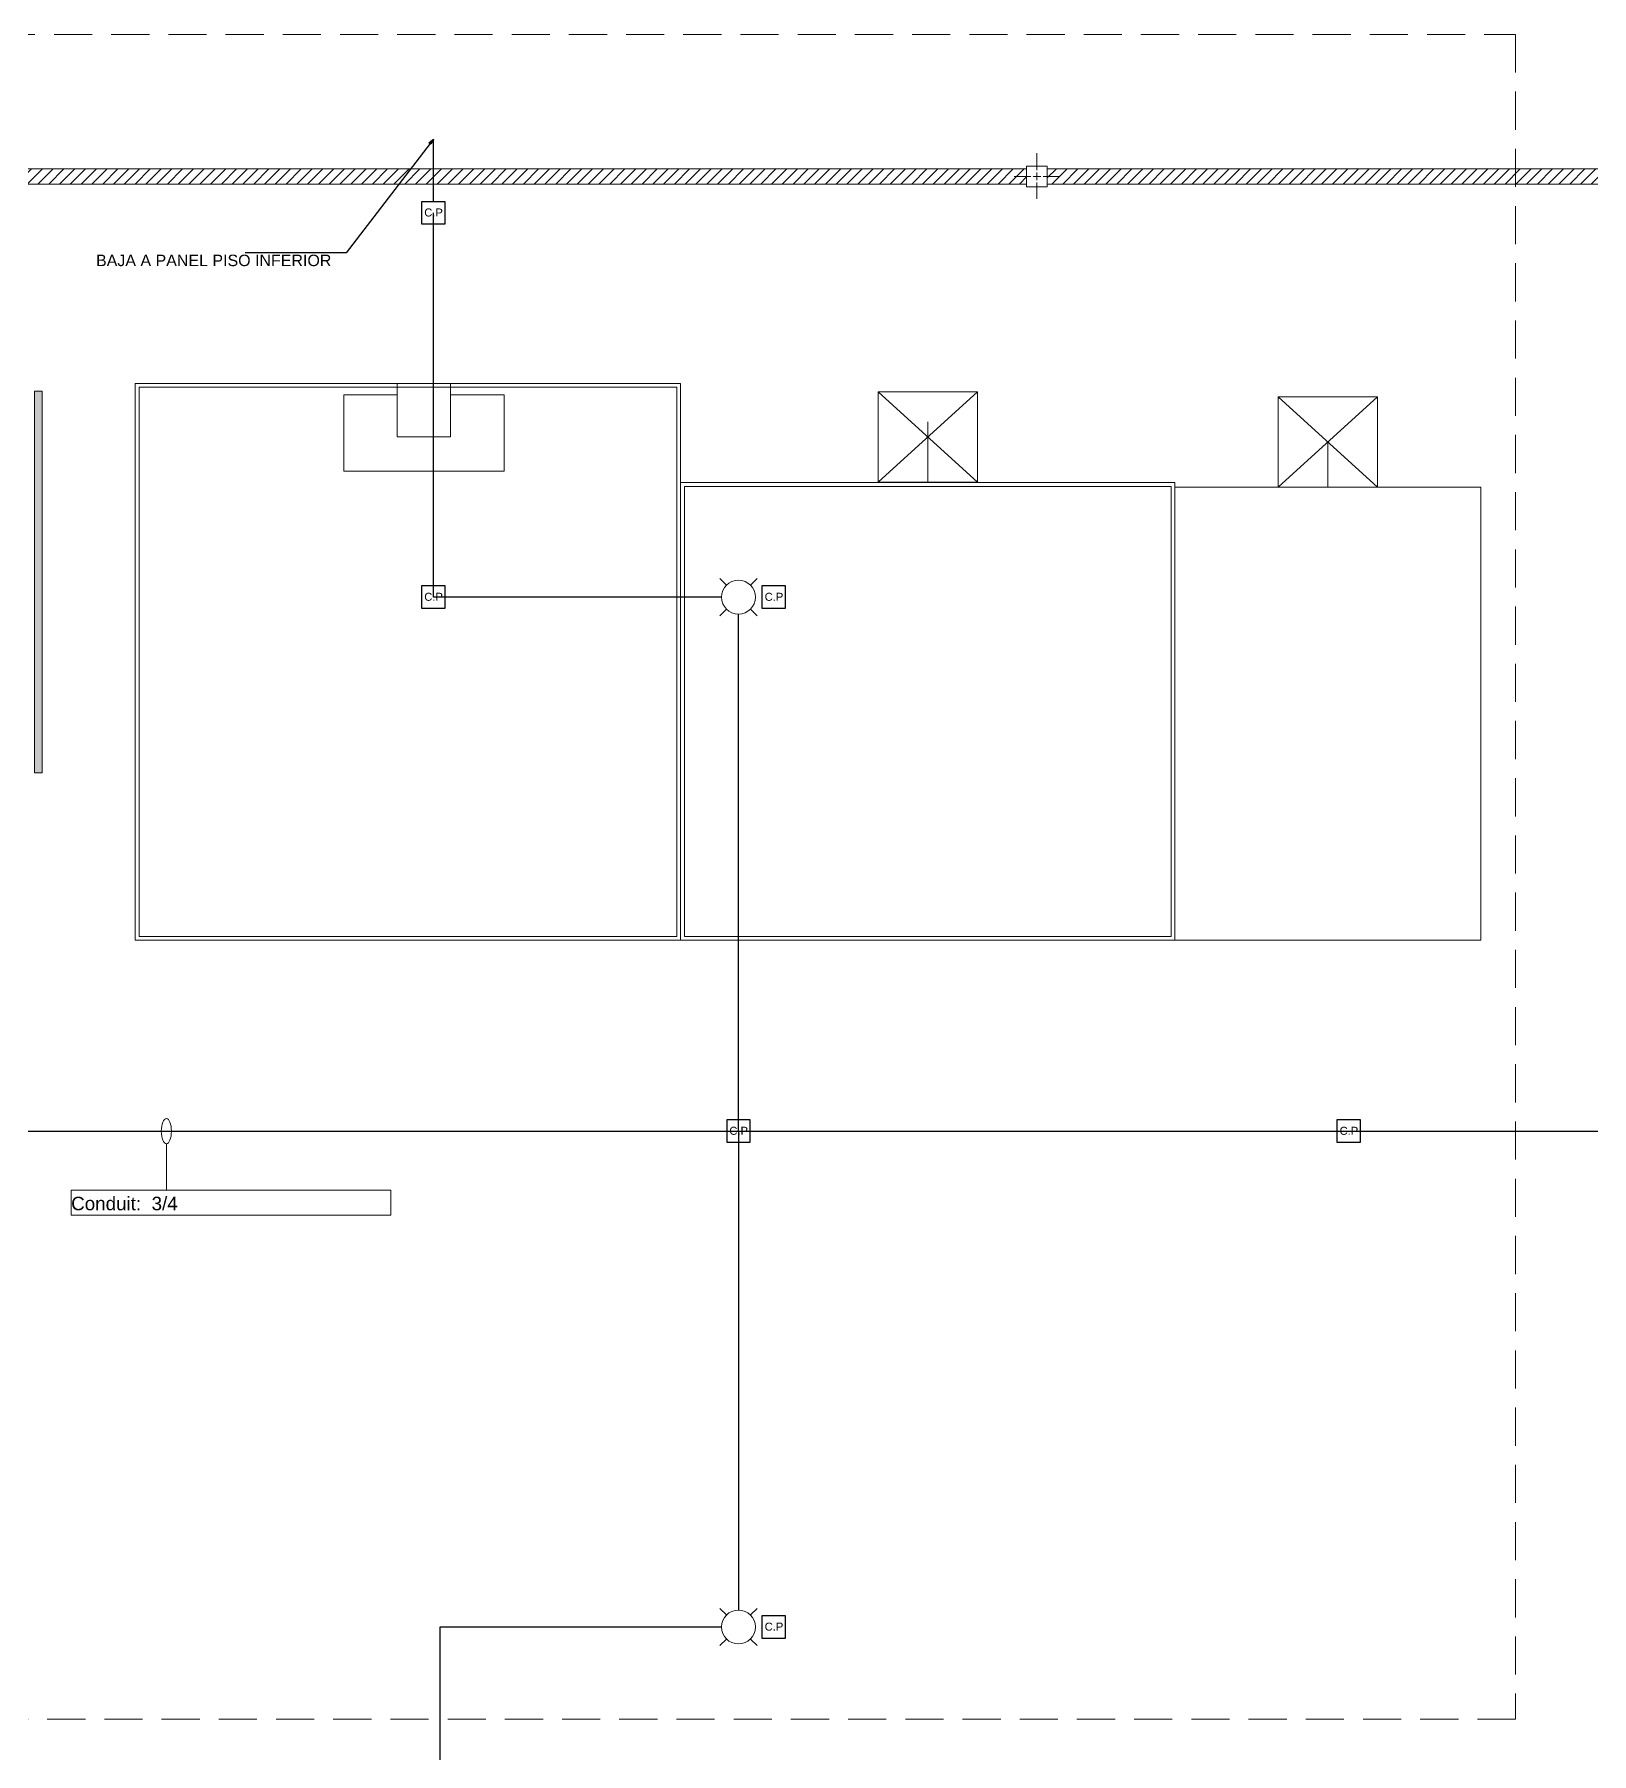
# Model space of a CAD drawing. Header units: millimetres. Extents: x 1010 to 1494, y -119 to 564.
# Drawn here: x 1212.87 to 1233.29, y -101.49 to -78.95 of the extents above; entities that cross this region are included whole.
import ezdxf
from ezdxf.enums import TextEntityAlignment as Align

# ---------------------------------------------------------------- set-up
doc = ezdxf.new("R2010")
doc.units = ezdxf.units.MM
doc.linetypes.add('HIDDEN', pattern=[0.375, 0.25, -0.125])
doc.layers.get('0').update_dxf_attribs({"lineweight": 9})
for name, color, linetype, lineweight in [('Arquitectónico Bloqueado', 9, 'Continuous', 9), ('AS_0', 7, 'Continuous', 9), ('AS_DETECCION_P2', 7, 'Continuous', 30), ('AS_DETECCION_P2_ETQ', 7, 'Continuous', 9)]:
    doc.layers.add(name, color=color, linetype=linetype, lineweight=lineweight)
doc.styles.add('Arial_0', font='arial.ttf')
doc.styles.add('Arial_400', font='arial.ttf')
doc.styles.get("Standard").update_dxf_attribs({"font": 'arial.ttf'})
pattern_1 = [(45, (1013.50005, -119.11496), (-0.07071068, 0.07071068), [])]

# ---------------------------------------------------------------- blocks, each defined once
blk = doc.blocks.new('Base Arquitectónico 2do Piso')
at = {"layer": 'Arquitectónico Bloqueado', "transparency": 33554536}
h = blk.add_hatch(dxfattribs=at)
h.set_pattern_fill('_USER', color=256, scale=0.1, angle=45, pattern_type=0)
h.set_pattern_definition(pattern_1)
h.paths.add_polyline_path([(1208.833, -80.714), (1208.833, -80.914), (1225.883, -80.914), (1225.883, -80.714)])
h = blk.add_hatch(dxfattribs=at)
h.set_pattern_fill('_USER', color=256, scale=0.1, angle=45, pattern_type=0)
h.set_pattern_definition(pattern_1)
h.paths.add_polyline_path([(1226.153, -80.714), (1226.153, -80.914), (1243.203, -80.914), (1243.203, -80.714)])
at = {"layer": 'Arquitectónico Bloqueado'}
h = blk.add_hatch(color=256, dxfattribs=at)
h.dxf.hatch_style = 1
h.paths.add_polyline_path([(1212.976, -88.631), (1212.978, -83.631), (1212.878, -83.631), (1212.876, -88.631)])
for p, q in [((1226.018, -80.734), (1226.018, -80.51)), ((1225.883, -80.714), (1208.833, -80.714)), ((1225.938, -80.814), (1225.718, -80.814)), ((1225.883, -80.914), (1225.883, -80.714)), ((1226.068, -80.814), (1225.968, -80.814)), ((1226.018, -80.864), (1226.018, -80.764)), ((1226.018, -81.11), (1226.018, -80.894)), ((1226.318, -80.814), (1226.098, -80.814)), ((1208.833, -80.914), (1225.883, -80.914)), ((1232.293, -83.874), (1232.293, -83.574)), ((1223.937, -83.638), (1225.237, -84.823)), ((1225.237, -83.638), (1223.937, -84.823)), ((1230.482, -83.702), (1229.182, -84.887)), ((1229.832, -84.294), (1229.832, -84.887)), ((1231.837, -84.887), (1227.827, -84.887)), ((1227.827, -84.887), (1227.827, -90.827)), ((1231.837, -84.887), (1231.837, -90.827)), ((1227.827, -90.827), (1231.837, -90.827))]:
    blk.add_line(p, q, dxfattribs=at)
at = {"layer": 'Arquitectónico Bloqueado', "linetype": 'HIDDEN', "ltscale": 2}
blk.add_lwpolyline([(1192.882, -78.953), (1232.293, -78.953), (1232.293, -101.037), (1192.882, -101.037)], close=True, dxfattribs=at)
at = {"layer": 'Arquitectónico Bloqueado'}
for points in [[(1226.153, -80.949), (1226.153, -80.679), (1225.883, -80.679), (1225.883, -80.949), (1226.153, -80.949)], [(1226.153, -80.714), (1226.153, -80.914), (1243.203, -80.914), (1243.203, -80.714), (1226.153, -80.714)], [(1212.976, -88.631), (1212.978, -83.631), (1212.878, -83.631), (1212.876, -88.631), (1212.976, -88.631)], [(1223.937, -84.823), (1223.937, -83.638), (1225.237, -83.638), (1225.237, -84.823), (1223.937, -84.823)], [(1229.182, -84.887), (1229.182, -84.887), (1229.182, -83.702), (1230.482, -83.702), (1230.482, -84.887)], [(1229.182, -83.702), (1230.482, -84.887)], [(1224.587, -84.831), (1224.587, -84.033)], [(1221.347, -84.827), (1227.827, -84.827), (1227.827, -90.827), (1221.347, -90.827), (1221.347, -84.827)]]:
    blk.add_lwpolyline(points, dxfattribs=at)
for points in [[(1221.347, -83.527), (1214.197, -83.527), (1214.197, -90.827), (1221.347, -90.827)], [(1221.297, -83.577), (1214.247, -83.577), (1214.247, -90.777), (1221.297, -90.777)], [(1221.397, -84.877), (1227.777, -84.877), (1227.777, -90.777), (1221.397, -90.777)]]:
    blk.add_lwpolyline(points, close=True, dxfattribs=at)
at = {"layer": 'Arquitectónico Bloqueado', "elevation": 99.842}
blk.add_lwpolyline([(1218.332, -83.527), (1217.632, -83.527), (1217.632, -84.227), (1218.332, -84.227)], close=True, dxfattribs=at)
blk.add_lwpolyline([(1217.632, -83.677), (1216.932, -83.677), (1216.932, -84.677), (1219.032, -84.677), (1219.032, -83.677), (1218.332, -83.677)], dxfattribs=at)
blk = doc.blocks.new('Caja de Paso')
at = {"layer": 'AS_DETECCION_P2', "color": 1}
blk.add_lwpolyline([(1225.809, 42.937), (1226.109, 42.937), (1226.109, 42.637), (1225.809, 42.637), (1225.809, 42.937)], dxfattribs=at)
at = {"layer": 'AS_0', "color": 1, "linetype": 'Continuous', "style": 'Arial_400'}
blk.add_attdef('C.P', text='', height=0.105, dxfattribs=at).set_placement((1225.962, 42.791), align=Align.MIDDLE_CENTER)
blk = doc.blocks.new('AS_Strobe-CEILING')
at = {"color": 0, "linetype": 'Continuous', "lineweight": 20}
for p, q in [((-0.105, 0.105), (-0.163, 0.163)), ((0.105, 0.105), (0.163, 0.163)), ((-0.105, -0.105), (-0.163, -0.163)), ((0.105, -0.105), (0.163, -0.163))]:
    blk.add_line(p, q, dxfattribs=at)
blk.add_ellipse((0, 0), major_axis=(0.148, 0), ratio=1, dxfattribs=at)

msp = doc.modelspace()

# ---------------------------------------------------------------- hatches: boundary and pattern name
at = {"layer": 'AS_DETECCION_P2', "transparency": 33554687}
h = msp.add_hatch(color=256, dxfattribs=at)
h.dxf.hatch_style = 1
h.paths.add_polyline_path([(1218.10501, -80.32391), (1218.07166, -80.39208), (1218.04785, -80.37383)])

# ---------------------------------------------------------------- linework, layer by layer
at = {"layer": 'AS_DETECCION_P2', "color": 5}
for p, q in [((1218.10501, -81.14154), (1218.10501, -80.32865)), ((1218.10501, -86.32925), (1218.10501, -81.29154)), ((1221.88329, -86.32925), (1218.10501, -86.32925)), ((1222.10501, -93.32925), (1222.10501, -86.55097)), ((1207.10501, -93.32925), (1222.10501, -93.32925)), ((1222.10501, -93.32925), (1230.10501, -93.32925)), ((1222.10501, -93.32925), (1222.10501, -99.60753)), ((1230.10501, -93.32925), (1237.10501, -93.32925)), ((1218.193, -108.38581), (1218.193, -99.82925)), ((1218.193, -99.82925), (1221.88329, -99.82925))]:
    msp.add_line(p, q, dxfattribs=at)
at = {"layer": 'AS_DETECCION_P2'}
msp.add_lwpolyline([(1218.10501, -80.32391), (1216.96036, -81.81747), (1215.63712, -81.81747)], dxfattribs=at)
msp.add_lwpolyline([(1218.07166, -80.39208), (1218.04785, -80.37383), (1218.10501, -80.32391)], close=True, dxfattribs=at)
at = {"layer": 'AS_DETECCION_P2_ETQ', "color": 7, "linetype": 'Continuous', "lineweight": 15}
for p, q in [((1214.60501, -93.49461), (1214.60501, -94.10154)), ((1213.35674, -94.43227), (1213.35674, -94.10154)), ((1213.35674, -94.10154), (1217.54598, -94.10154)), ((1217.54598, -94.10154), (1217.54598, -94.43227)), ((1213.35674, -94.43227), (1217.54598, -94.43227))]:
    msp.add_line(p, q, dxfattribs=at)
at = {"layer": 'AS_DETECCION_P2_ETQ', "color": 7, "linetype": 'Continuous', "lineweight": 15, "extrusion": (0, 0, -1)}
msp.add_ellipse((1214.60501, -93.32925), major_axis=(0, -0.16536), ratio=0.4, dxfattribs=at)

# ---------------------------------------------------------------- block references
at = {"layer": 'Arquitectónico Bloqueado', "color": 5}
msp.add_blockref('Base Arquitectónico 2do Piso', (0, 0), dxfattribs=at)
at = {"layer": 'AS_DETECCION_P2', "color": 1}
for p in [(-7.85393, -124.07808), (-7.85393, -129.11579), (-3.39103, -129.11579), (-3.85393, -136.11579), (4.14607, -136.11579), (-3.39103, -142.61579)]:
    msp.add_blockref('Caja de Paso', p, dxfattribs=at).add_auto_attribs({'C.P': 'C.P'})
at = {"layer": 'AS_DETECCION_P2', "color": 1, "linetype": 'Continuous', "xscale": 1.5, "yscale": 1.5, "zscale": 1.5}
for p in [(1222.10501, -86.32925), (1222.10501, -99.82925)]:
    msp.add_blockref('AS_Strobe-CEILING', p, dxfattribs=at)

# ---------------------------------------------------------------- texts
at = {"layer": 'AS_DETECCION_P2', "insert": (1213.68282, -81.99236), "char_height": 0.15, "attachment_point": 7}
msp.add_mtext_dynamic_manual_height_columns('BAJA A PANEL PISO INFERIOR ', width=3.1974202, gutter_width=12.5, heights=[0], dxfattribs=at)
at = {"layer": 'AS_DETECCION_P2_ETQ', "color": 7, "linetype": 'Continuous', "lineweight": 15, "style": 'Arial_0'}
msp.add_text('Conduit:  3/4 ', height=0.1763889, dxfattribs=at).set_placement((1213.35674, -94.36613, 0.03307))

doc.saveas('drawing.dxf')
